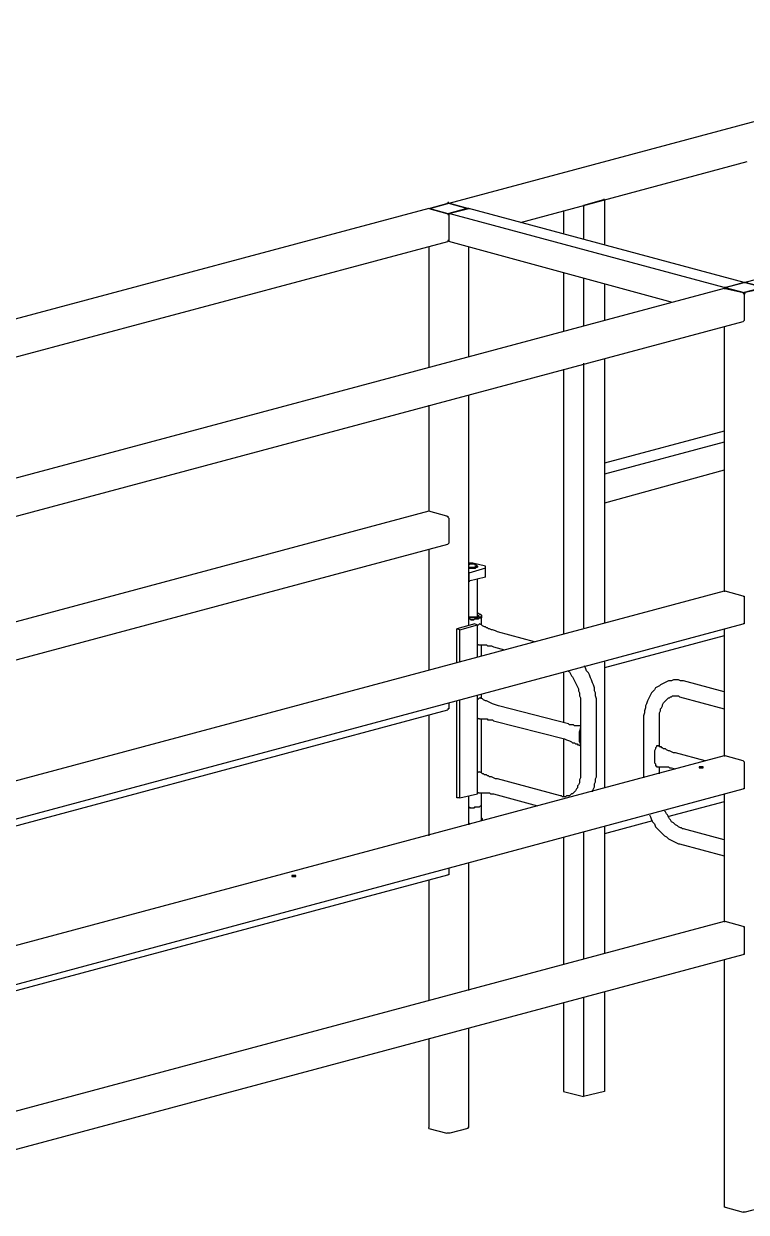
# Model space of a CAD drawing. Extents: x 855 to 1547, y 199 to 1196.
# Drawn here: x 1280.8 to 1355.4, y 1072.5 to 1195.1 of the extents above; entities that cross this region are included whole.
import ezdxf

# ---------------------------------------------------------------- set-up
doc = ezdxf.new("R2010")
doc.units = 0
doc.layers.add('2345-64C-02_Sort_layout', color=7, linetype='CONTINUOUS')

msp = doc.modelspace()

# ---------------------------------------------------------------- linework, layer by layer
at = {"layer": '2345-64C-02_Sort_layout', "color": 7}
for points in [[(1393.88925, 1195.11184), (1324.66316, 1176.56913)], [(1355.15563, 1168.43094), (1407.38427, 1182.44099)], [(1332.08021, 1174.61184), (1355.46467, 1180.89576)], [(1340.73352, 1176.98123), (1338.57024, 1176.3631)], [(1340.73352, 1176.98123), (1340.6305, 1176.98123)], [(1340.73352, 1176.98123), (1340.73352, 1172.34551)], [(1322.60286, 1176.05405), (1235.14306, 1152.66963)], [(1322.60286, 1176.05405), (1324.45718, 1176.56913)], [(1322.60286, 1176.05405), (1322.70588, 1176.05405)], [(1324.45718, 1175.53893), (1322.60286, 1176.05405)], [(1322.60286, 1176.05405), (1324.45718, 1175.53893)], [(1322.70588, 1176.05405), (1324.56015, 1176.56913)], [(1322.70588, 1176.05405), (1324.56015, 1175.53893), (1324.66316, 1175.53893)], [(1324.76618, 1176.56913), (1324.66316, 1176.56913), (1324.66316, 1176.67214), (1324.56011, 1176.67214), (1324.56011, 1176.56913), (1324.45709, 1176.56913)], [(1324.66316, 1176.56913), (1324.56011, 1176.56913)], [(1326.51744, 1176.05405), (1326.62045, 1176.05405), (1326.51744, 1176.05405), (1324.66316, 1176.56913)], [(1326.51744, 1176.05405), (1324.66316, 1175.53893)], [(1324.66316, 1175.53893), (1326.72347, 1176.05405)], [(1326.62045, 1176.05405), (1324.76618, 1176.56913)], [(1326.62045, 1176.05405), (1324.76618, 1176.56913)], [(1326.62045, 1176.05405), (1326.72347, 1176.05405), (1326.62045, 1176.05405), (1324.76618, 1175.53893)], [(1326.72347, 1176.05405), (1326.82648, 1176.05405)], [(1355.15563, 1168.43094), (1326.72347, 1176.05405)], [(1336.5099, 1175.84802), (1336.5099, 1173.47867)], [(1338.57024, 1176.3631), (1338.57024, 1172.86058)], [(1338.57024, 1176.3631), (1338.67321, 1176.3631)], [(1324.45718, 1175.53893), (1324.56011, 1175.53893), (1324.56011, 1175.43596), (1324.66316, 1175.43596), (1324.66316, 1175.33295), (1324.66316, 1172.75757)], [(1324.45718, 1175.53893), (1324.76618, 1175.53893)], [(1353.09532, 1167.9159), (1324.66316, 1175.53893), (1324.66316, 1172.65455)], [(1242.45713, 1150.71234), (1324.56015, 1172.65455)], [(1322.60286, 1172.13948), (1322.60286, 1159.67465)], [(1324.66316, 1172.75757), (1324.56011, 1172.75757), (1324.56011, 1172.65455)], [(1347.73854, 1166.37063), (1324.66316, 1172.65455)], [(1326.72347, 1160.80782), (1326.72347, 1172.03646)], [(1336.5099, 1169.46109), (1336.5099, 1163.3832)], [(1338.57024, 1168.843), (1338.57024, 1164.00124)], [(1340.73352, 1168.32792), (1340.73352, 1164.51636)], [(1353.09532, 1167.9159), (1355.15563, 1168.43094), (1355.2586, 1168.43094)], [(1353.19834, 1167.9159), (1355.15563, 1168.43094)], [(1353.19834, 1167.9159), (1355.05261, 1168.43094)], [(1355.2586, 1168.43094), (1355.05261, 1168.43094)], [(1357.11291, 1167.9159), (1355.15563, 1168.43094)], [(1355.15563, 1168.43094), (1355.2586, 1168.43094)], [(1357.31894, 1167.9159), (1355.15563, 1168.43094)], [(1357.21593, 1167.9159), (1355.2586, 1168.43094)], [(1353.09532, 1167.8128), (1265.73854, 1144.42842)], [(1353.09532, 1167.9159), (1353.09532, 1167.8128)], [(1353.19834, 1167.9159), (1353.09532, 1167.91582), (1353.19834, 1167.8128)], [(1353.09532, 1167.9159), (1353.09532, 1167.8128)], [(1353.09532, 1167.8128), (1353.19834, 1167.8128)], [(1353.19834, 1167.9159), (1353.19834, 1167.91582)], [(1353.19834, 1167.9159), (1355.15563, 1167.40078)], [(1355.05261, 1167.40078), (1353.19834, 1167.8128)], [(1353.19834, 1167.8128), (1355.05261, 1167.40078)], [(1355.05261, 1167.40078), (1355.05261, 1167.29777), (1355.15563, 1167.29777), (1355.15563, 1167.19475), (1355.15563, 1164.61938)], [(1355.05261, 1167.40078), (1355.05261, 1167.29777), (1355.2586, 1167.29777), (1355.2586, 1167.40078)], [(1357.11291, 1167.9159), (1355.15563, 1167.40078)], [(1357.21593, 1167.8128), (1355.2586, 1167.40078)], [(1355.15563, 1164.61938), (1355.15563, 1164.51636), (1355.05261, 1164.41335)], [(1267.69578, 1141.02893), (1355.05261, 1164.41335)], [(1353.09532, 1163.89827), (1353.09532, 1136.59928)], [(1338.57024, 1160.08667), (1338.57024, 1132.78772)], [(1340.73352, 1160.60179), (1340.73352, 1133.30279)], [(1336.5099, 1159.46862), (1336.5099, 1132.16963)], [(1326.72347, 1132.99375), (1326.72347, 1156.79023)], [(1322.60286, 1155.76008), (1322.60286, 1144.84048)], [(1353.09532, 1153.08169), (1340.73352, 1149.78516)], [(1353.09532, 1151.94852), (1340.73352, 1148.65208), (1340.73352, 1145.6646)], [(1353.09532, 1149.0641), (1340.73352, 1145.6646)], [(1322.60286, 1144.84048), (1267.69578, 1130.10933)], [(1324.45718, 1144.32541), (1322.60286, 1144.84048)], [(1322.60286, 1144.84048), (1322.60286, 1144.84044)], [(1324.45718, 1144.32541), (1324.56011, 1144.32541), (1324.56011, 1144.22239), (1324.66316, 1144.11938), (1324.66316, 1141.544)], [(1267.69578, 1126.19475), (1324.56015, 1141.44099)], [(1324.66316, 1141.544), (1324.56011, 1141.44099)], [(1322.60286, 1140.92591), (1322.60286, 1128.46109)], [(1327.13553, 1139.4837), (1326.72347, 1139.4837)], [(1327.44457, 1139.07164), (1327.44457, 1139.17465), (1327.54759, 1139.17465), (1327.54759, 1139.27767), (1327.44457, 1139.27767), (1327.34156, 1139.38068), (1326.82648, 1139.38068), (1326.72347, 1139.27767)], [(1326.72347, 1138.96862), (1327.44457, 1138.96862), (1327.54759, 1139.07164), (1327.6506, 1139.07164), (1327.6506, 1139.17465), (1327.54759, 1139.27767)], [(1326.72347, 1139.07164), (1327.44457, 1139.07164), (1327.44457, 1138.96862), (1326.72347, 1138.96862), (1326.72347, 1139.07164)], [(1328.47472, 1138.96862), (1326.72347, 1138.45355)], [(1328.47472, 1139.17465), (1327.13553, 1139.4837)], [(1327.6506, 1139.17465), (1327.6506, 1139.07164), (1327.44457, 1139.07164)], [(1327.6506, 1139.17465), (1327.54759, 1139.27767)], [(1327.6506, 1139.07164), (1327.6506, 1139.17465)], [(1328.47472, 1138.96862), (1328.47472, 1139.17465)], [(1328.47472, 1138.04149), (1328.47472, 1138.96862)], [(1326.72347, 1138.55656), (1326.72347, 1138.45355)], [(1326.72347, 1138.45355), (1326.72347, 1137.62943), (1326.82648, 1137.62943)], [(1328.47472, 1138.04149), (1326.72347, 1137.62943)], [(1327.6506, 1134.0239), (1327.6506, 1137.83546)], [(1353.09532, 1136.59928), (1267.69578, 1113.72993)], [(1353.09532, 1136.59928), (1353.19834, 1136.59928)], [(1355.05261, 1136.0842), (1353.19834, 1136.59928)], [(1355.05261, 1136.0842), (1355.15563, 1136.0842), (1355.15563, 1135.98119), (1355.15563, 1133.30279)], [(1327.6506, 1134.33295), (1327.75362, 1134.33295), (1327.85663, 1134.22993), (1327.95965, 1134.22993), (1328.06266, 1134.12692), (1328.06266, 1133.92088), (1327.75362, 1133.92088), (1327.6506, 1133.81787), (1326.72347, 1133.81787)], [(1327.6506, 1134.12692), (1327.75362, 1134.12692), (1327.75362, 1134.0239), (1327.6506, 1134.0239), (1327.6506, 1133.92088), (1326.72347, 1133.92088)], [(1328.06266, 1133.92088), (1328.06266, 1134.12692)], [(1268.10789, 1109.91837), (1355.05261, 1133.19978)], [(1327.34156, 1133.19978), (1325.48728, 1132.6847)], [(1325.79633, 1132.58169), (1327.6506, 1133.09676)], [(1326.72347, 1133.71485), (1326.82648, 1133.71485), (1326.92945, 1133.61184), (1327.23854, 1133.61184), (1327.34156, 1133.71485), (1327.75362, 1133.71485), (1327.85663, 1133.81787), (1328.06266, 1133.81787), (1328.06266, 1133.92088)], [(1328.06266, 1133.92088), (1328.06266, 1133.81787), (1327.85663, 1133.81787), (1327.75362, 1133.71485), (1327.34156, 1133.71485), (1327.23854, 1133.61184), (1326.92945, 1133.61184), (1326.82648, 1133.71485), (1326.72347, 1133.71485)], [(1327.34156, 1133.19978), (1327.6506, 1133.09676)], [(1327.6506, 1133.09676), (1327.75362, 1133.09676), (1327.85663, 1133.19978)], [(1327.6506, 1129.80028), (1327.6506, 1133.09676)], [(1329.7109, 1132.37566), (1329.50483, 1132.47867), (1329.19583, 1132.58169), (1329.09281, 1132.58169), (1328.88678, 1132.6847), (1328.78377, 1132.6847), (1328.68075, 1132.78772), (1328.57774, 1132.78772), (1328.47468, 1132.89073), (1328.37166, 1132.89073), (1328.16563, 1132.99375), (1328.06266, 1133.09676), (1327.85663, 1133.19978)], [(1328.06266, 1133.09676), (1328.06266, 1133.92088)], [(1355.15563, 1133.30279), (1355.15563, 1133.19978), (1355.05261, 1133.19978)], [(1325.79633, 1132.58169), (1325.48728, 1132.6847)], [(1325.48728, 1129.18219), (1325.48728, 1132.6847)], [(1325.79633, 1129.28521), (1325.79633, 1132.58169)], [(1333.52246, 1131.34551), (1329.7109, 1132.37566)], [(1353.09532, 1131.9636), (1340.73352, 1128.66712)], [(1353.09532, 1132.6847), (1353.09532, 1119.60179)], [(1327.75362, 1131.03646), (1327.75362, 1131.03646), (1327.6506, 1131.03646)], [(1327.75362, 1131.03646), (1328.57774, 1131.03646), (1328.68075, 1130.93345), (1329.09281, 1130.93345), (1329.29884, 1130.83043)], [(1328.06266, 1129.9033), (1328.06266, 1131.03646)], [(1329.29884, 1130.83043), (1330.43201, 1130.52139)], [(1340.73352, 1129.38822), (1340.73352, 1128.66712)], [(1340.73352, 1129.38822), (1340.73352, 1116.30531)], [(1336.5099, 1128.25506), (1336.5099, 1123.00129)], [(1336.92196, 1128.35807), (1337.12799, 1128.25506), (1337.33398, 1127.843), (1337.43699, 1127.73998), (1338.05512, 1126.5038), (1338.05512, 1126.29777), (1338.15814, 1126.09174), (1338.15814, 1125.78269), (1338.26115, 1125.57666), (1338.26115, 1124.85556)], [(1339.90944, 1124.85556), (1339.90935, 1125.47365), (1339.80634, 1125.78269), (1339.80634, 1126.09174), (1339.70336, 1126.29777), (1339.70336, 1126.60681), (1339.60035, 1126.91586), (1339.49733, 1127.12189), (1339.39432, 1127.43094), (1339.2913, 1127.63697), (1339.18829, 1127.94601), (1339.08527, 1128.15204), (1338.87924, 1128.35807), (1338.77619, 1128.66712), (1338.67317, 1128.87315)], [(1347.32648, 1127.32792), (1346.50232, 1126.91586), (1346.3993, 1126.81284), (1345.98728, 1126.60681), (1345.88427, 1126.40078), (1345.57522, 1126.09174), (1345.16312, 1125.26762), (1345.06011, 1124.95857), (1344.95709, 1124.75254), (1344.95709, 1124.54651), (1344.85412, 1124.23747), (1344.85412, 1124.03144), (1344.7511, 1123.72239), (1344.7511, 1123.1043)], [(1348.87175, 1127.32792), (1348.56266, 1127.32792), (1348.35663, 1127.43094), (1347.84151, 1127.43094), (1347.63548, 1127.32792), (1347.32648, 1127.32792)], [(1353.09532, 1126.19475), (1348.87175, 1127.32792)], [(1325.79633, 1115.27516), (1325.79633, 1125.37063)], [(1327.6506, 1115.68722), (1327.6506, 1125.88571)], [(1327.6506, 1125.37063), (1327.85663, 1125.57666), (1327.95965, 1125.57666)], [(1329.81392, 1124.75254), (1329.19583, 1124.95857), (1328.57774, 1125.26762), (1328.47468, 1125.26762), (1328.26865, 1125.37063), (1328.16563, 1125.47365), (1327.95965, 1125.57666)], [(1328.06266, 1125.47365), (1328.06266, 1125.98872)], [(1346.39934, 1123.1043), (1346.3993, 1124.03144), (1346.50232, 1124.23747), (1346.50232, 1124.4435), (1346.60538, 1124.54651), (1346.70839, 1124.75254), (1346.70839, 1124.85556), (1346.81141, 1125.06159), (1347.32648, 1125.57666), (1347.4295, 1125.57666), (1347.53247, 1125.67968), (1347.63548, 1125.67968), (1347.7385, 1125.78269)], [(1347.73854, 1125.78269), (1348.35663, 1125.78269), (1348.45965, 1125.67968)], [(1348.45965, 1125.67968), (1353.09532, 1124.4435)], [(1267.69578, 1109.09425), (1324.56015, 1124.34048)], [(1324.66316, 1125.06159), (1324.66316, 1124.4435), (1324.56011, 1124.4435), (1324.56011, 1124.34048)], [(1325.79633, 1115.27516), (1325.48728, 1115.27516), (1325.48728, 1125.26762)], [(1337.02497, 1122.89827), (1329.81392, 1124.75254)], [(1338.26115, 1124.85556), (1338.26115, 1118.05656)], [(1339.90944, 1118.05656), (1339.90944, 1124.85556)], [(1322.60286, 1123.82541), (1322.60286, 1111.36058)], [(1327.85663, 1123.41335), (1327.75362, 1123.41335), (1327.6506, 1123.51636)], [(1327.85663, 1123.41335), (1328.68075, 1123.41335), (1328.68075, 1123.31033), (1329.19583, 1123.31033), (1329.29884, 1123.20732)], [(1328.06266, 1117.85053), (1328.06266, 1123.41335)], [(1329.29884, 1123.20732), (1336.61291, 1121.35305)], [(1344.7511, 1123.1043), (1344.7511, 1117.33546)], [(1346.39934, 1120.63194), (1346.39934, 1123.1043)], [(1338.26115, 1122.69224), (1337.64306, 1122.69224), (1337.54005, 1122.79526), (1337.12799, 1122.79526), (1337.02497, 1122.89827)], [(1338.26115, 1120.63194), (1338.26115, 1120.83797), (1338.15814, 1121.044), (1338.15814, 1122.07411), (1338.26115, 1122.3832), (1338.26115, 1122.48621)], [(1338.26115, 1121.45606), (1338.26115, 1121.55908), (1338.26115, 1121.66209), (1338.26115, 1121.76511)], [(1336.5099, 1121.35305), (1336.5099, 1115.37817)], [(1336.61291, 1121.35305), (1336.81894, 1121.25003), (1337.12799, 1121.14702), (1337.33398, 1121.044), (1337.43699, 1120.94099), (1337.64306, 1120.94099), (1337.74608, 1120.83797), (1337.95211, 1120.83797), (1337.95211, 1120.73496), (1338.05512, 1120.73496), (1338.26115, 1120.63194)], [(1346.29637, 1120.63194), (1346.0903, 1120.63194), (1346.0903, 1120.52893), (1345.98728, 1120.42591), (1345.98728, 1120.3229), (1345.88427, 1120.11686), (1345.88427, 1118.88068), (1345.98728, 1118.77767), (1345.98728, 1118.57164), (1346.0903, 1118.57164), (1346.0903, 1118.46862), (1346.19327, 1118.46862)], [(1348.04759, 1119.91083), (1347.84151, 1119.91083), (1347.4295, 1120.11686), (1347.32648, 1120.11686), (1347.12045, 1120.21988), (1347.01744, 1120.3229), (1346.81141, 1120.3229), (1346.70839, 1120.42591), (1346.60538, 1120.42591), (1346.60538, 1120.52893), (1346.3993, 1120.52893), (1346.29629, 1120.63194)], [(1353.09532, 1119.60179), (1267.69578, 1096.73244)], [(1351.13804, 1119.08671), (1348.04759, 1119.91083)], [(1353.09532, 1119.60179), (1353.19834, 1119.60179)], [(1355.05261, 1119.08671), (1353.19834, 1119.60179)], [(1338.26115, 1118.05656), (1338.26115, 1117.33546), (1338.15814, 1117.12943), (1338.15814, 1116.82038), (1338.05512, 1116.61435), (1337.95211, 1116.51134), (1337.95211, 1116.30531), (1337.84909, 1116.20229), (1337.74608, 1115.99626), (1337.43699, 1115.68722), (1337.33398, 1115.68722), (1337.12799, 1115.48119), (1336.92196, 1115.48119)], [(1339.49733, 1115.89325), (1339.49733, 1115.99626), (1339.70336, 1116.40832), (1339.70336, 1116.71737), (1339.80634, 1116.92335), (1339.80634, 1117.23244), (1339.90935, 1117.43847), (1339.90935, 1118.05656)], [(1346.19327, 1118.46862), (1347.32648, 1118.46862), (1347.4295, 1118.36561), (1347.63548, 1118.36561)], [(1346.39934, 1117.74752), (1346.39934, 1118.46862)], [(1347.63557, 1118.36561), (1348.04759, 1118.26259)], [(1350.51995, 1118.36561), (1350.93201, 1118.36561), (1350.93201, 1118.46862), (1350.51995, 1118.46862), (1350.51995, 1118.36561)], [(1350.82899, 1118.36561), (1350.62296, 1118.36561)], [(1355.05261, 1119.08671), (1355.15563, 1118.9837), (1355.15563, 1118.88068)], [(1355.15563, 1118.88068), (1355.15563, 1116.30531)], [(1327.6506, 1117.85053), (1327.75362, 1117.95355), (1327.85663, 1117.95355)], [(1329.7109, 1117.23244), (1329.50483, 1117.23244), (1329.09281, 1117.43847), (1328.88678, 1117.43847), (1328.78377, 1117.54149), (1328.68075, 1117.54149), (1328.57774, 1117.6445), (1328.37166, 1117.6445), (1328.26865, 1117.74752), (1328.16563, 1117.74752), (1328.06266, 1117.85053), (1327.85663, 1117.95355)], [(1336.20085, 1115.48119), (1329.7109, 1117.23244)], [(1267.69578, 1092.71485), (1355.05261, 1116.20229)], [(1325.79633, 1115.27516), (1327.6506, 1115.68722)], [(1327.75362, 1115.79023), (1327.6506, 1115.79023)], [(1327.75362, 1115.79023), (1328.88678, 1115.79023), (1328.9898, 1115.68722), (1329.29884, 1115.68722)], [(1328.06266, 1114.55405), (1328.06266, 1115.79023)], [(1329.29884, 1115.68722), (1333.83151, 1114.45104)], [(1353.09532, 1115.68722), (1353.09532, 1102.50129)], [(1355.15563, 1116.30531), (1355.15563, 1116.20229), (1355.05261, 1116.20229)], [(1326.72347, 1112.49375), (1326.72347, 1115.48119)], [(1326.72347, 1114.34802), (1326.92945, 1114.24501), (1327.23854, 1114.24501), (1327.44457, 1114.34798), (1327.85663, 1114.34798), (1327.95965, 1114.45104), (1328.06266, 1114.45104), (1328.06266, 1114.55405)], [(1326.72347, 1114.34802), (1326.82648, 1114.24501), (1327.23854, 1114.24501), (1327.34156, 1114.34798), (1327.85663, 1114.34798), (1327.95965, 1114.45104), (1328.06266, 1114.45104), (1328.06266, 1114.55405)], [(1328.06266, 1112.90581), (1328.06266, 1114.55405)], [(1336.92196, 1115.48119), (1336.81894, 1115.48119), (1336.71593, 1115.37817), (1336.40688, 1115.37817), (1336.30387, 1115.48119), (1336.20081, 1115.48119)], [(1353.09532, 1114.8631), (1347.22347, 1113.31787)], [(1328.16563, 1112.90581), (1328.16563, 1113.00882), (1328.16563, 1113.11184), (1328.06266, 1113.21485)], [(1345.36919, 1113.5239), (1345.47221, 1113.31787), (1345.57522, 1113.00882), (1345.67824, 1112.80279), (1345.88427, 1112.59676), (1345.98728, 1112.28772), (1346.91442, 1111.36058), (1347.12045, 1111.25757), (1347.32648, 1111.05154), (1348.35663, 1110.53646), (1348.45965, 1110.53646)], [(1348.87175, 1112.08169), (1348.76865, 1112.08169), (1348.66568, 1112.1847), (1348.56266, 1112.1847), (1348.35663, 1112.28772), (1348.25362, 1112.39073), (1348.04759, 1112.49375), (1347.84151, 1112.69978), (1347.63548, 1112.80279), (1347.53247, 1113.00882), (1347.4295, 1113.11184), (1347.22347, 1113.5239), (1347.12045, 1113.62692), (1347.01744, 1113.83295), (1346.91442, 1113.93596)], [(1326.72347, 1112.69978), (1326.82648, 1112.59676)], [(1326.72347, 1112.59676), (1326.72347, 1112.49375)], [(1345.67824, 1112.90581), (1340.73352, 1111.56661)], [(1340.73352, 1112.28772), (1340.73352, 1111.56661)], [(1340.73352, 1112.28772), (1340.73352, 1099.2048)], [(1353.09532, 1110.94852), (1348.87175, 1112.08169)], [(1336.5099, 1111.15455), (1336.5099, 1098.07164)], [(1338.57024, 1111.77264), (1338.57024, 1098.68973)], [(1348.45965, 1110.53646), (1353.09532, 1109.30028)], [(1326.72347, 1095.39325), (1326.72347, 1108.57918)], [(1267.69578, 1092.09676), (1324.56015, 1107.343)], [(1308.4898, 1107.13697), (1308.90181, 1107.13697), (1308.90181, 1107.23998), (1308.4898, 1107.23998), (1308.4898, 1107.13697)], [(1308.79884, 1107.13697), (1308.59281, 1107.13697)], [(1324.66316, 1107.96109), (1324.66316, 1107.44601), (1324.66316, 1107.343), (1324.56011, 1107.343)], [(1322.60286, 1106.72491), (1322.60286, 1094.3631)], [(1353.09532, 1102.50129), (1267.69578, 1079.63194)], [(1353.09532, 1102.50129), (1353.19834, 1102.50129)], [(1355.05261, 1101.98621), (1353.19834, 1102.50129)], [(1355.05261, 1101.98621), (1355.15563, 1101.98621), (1355.15563, 1101.8832), (1355.15563, 1099.2048)], [(1268.10789, 1075.82038), (1355.05261, 1099.10179)], [(1353.09532, 1098.58671), (1353.09532, 1073.03898)], [(1355.15563, 1099.2048), (1355.15563, 1099.10179), (1355.05261, 1099.10179)], [(1340.73352, 1095.29023), (1340.73352, 1084.98872), (1338.57024, 1084.47365)], [(1336.5099, 1094.15707), (1336.5099, 1084.98872)], [(1338.57024, 1094.67214), (1338.57024, 1084.47365)], [(1326.72347, 1081.28018), (1326.72347, 1091.47867)], [(1322.60286, 1090.44852), (1322.60286, 1081.28018)], [(1336.5099, 1084.98872), (1338.57024, 1084.47365)], [(1322.60286, 1081.17717), (1322.60286, 1081.28018)], [(1326.72347, 1081.28018), (1326.62045, 1081.28018), (1326.62045, 1081.17717)], [(1322.60286, 1081.17717), (1324.45718, 1080.66209)], [(1324.76618, 1080.66209), (1324.45709, 1080.66209)], [(1326.62045, 1081.17717), (1324.76618, 1080.66209)], [(1353.19834, 1073.03898), (1353.09532, 1073.03898)], [(1353.19834, 1073.03898), (1355.05261, 1072.5239)], [(1357.21593, 1073.03898), (1355.2586, 1072.5239)], [(1355.2586, 1072.5239), (1355.05261, 1072.5239)]]:
    msp.add_lwpolyline(points, dxfattribs=at)

doc.saveas('drawing.dxf')
